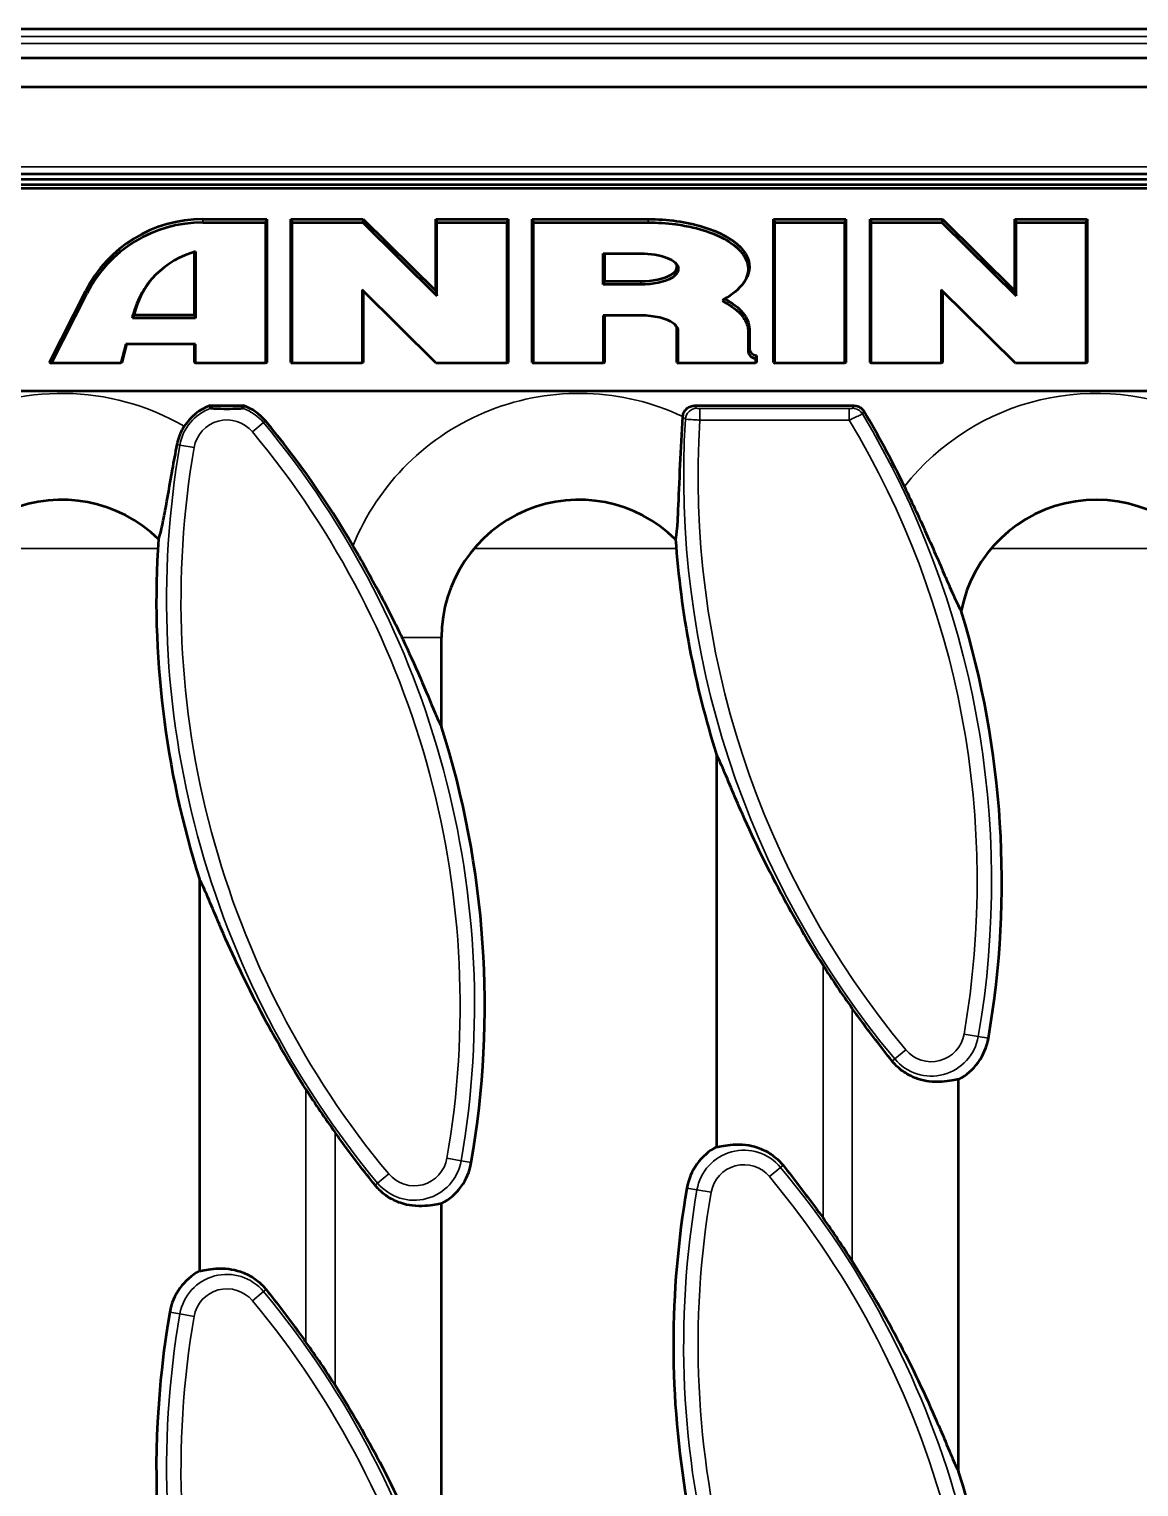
# Model space of a CAD drawing. Header units: millimetres. Extents: x 0 to 4362, y -130 to 2100.
# Drawn here: x 1953.1 to 2029.8, y 920 to 1020.6 of the extents above; entities that cross this region are included whole.
import ezdxf

# ---------------------------------------------------------------- set-up
doc = ezdxf.new("R2010")
doc.units = ezdxf.units.MM
doc.header["$LTSCALE"] = 5
doc.layers.add('Sichtbar (ISO)', color=7, linetype='Continuous', lineweight=50)
doc.layers.add('Sichtbar schmal (ISO)', color=7, linetype='Continuous', lineweight=35)

msp = doc.modelspace()

# ---------------------------------------------------------------- linework, layer by layer
at = {"layer": 'Sichtbar (ISO)'}
for p, q in [((2312.521, 1020.615), (1812.521, 1020.615)), ((2312.521, 1018.615), (1812.521, 1018.615)), ((2312.521, 1016.615), (1812.521, 1016.615)), ((1920.371, 1010.615), (2045.258, 1010.615)), ((2042.037, 1010.232), (1927.798, 1010.232)), ((2035.763, 1009.865), (1947.205, 1009.865)), ((2035.182, 1009.615), (1947.787, 1009.615)), ((1965.112, 1007.495), (1969.521, 1007.495)), ((1965.112, 1007.266), (1969.434, 1007.266)), ((1969.521, 1007.495), (1969.434, 1007.266)), ((1969.434, 1007.266), (1969.434, 997.54)), ((1969.521, 1007.495), (1969.521, 997.595)), ((1971.188, 1007.495), (1976.188, 1007.495)), ((1971.188, 1007.495), (1971.276, 1007.266)), ((1971.188, 997.595), (1971.188, 1007.495)), ((1971.276, 1007.266), (1976.152, 1007.266)), ((1971.276, 997.54), (1971.276, 1007.266)), ((1976.188, 1007.495), (1976.152, 1007.266)), ((1976.152, 1007.266), (1981.276, 1002.194)), ((1976.188, 1007.495), (1981.188, 1002.545)), ((1981.188, 1007.495), (1981.276, 1007.266)), ((1981.188, 1002.545), (1981.188, 1007.495)), ((1981.188, 1007.495), (1986.188, 1007.495)), ((1981.276, 1002.194), (1981.276, 1007.266)), ((1981.276, 1007.266), (1986.101, 1007.266)), ((1986.188, 1007.495), (1986.101, 1007.266)), ((1986.101, 1007.266), (1986.101, 997.54)), ((1986.188, 1007.495), (1986.188, 997.595)), ((1987.855, 1007.495), (1987.942, 1007.266)), ((1987.855, 997.595), (1987.855, 1007.495)), ((1987.855, 1007.495), (1995.855, 1007.495)), ((1987.942, 997.54), (1987.942, 1007.266)), ((1987.942, 1007.266), (1995.855, 1007.266)), ((2004.521, 1007.495), (2004.609, 1007.266)), ((2004.521, 997.595), (2004.521, 1007.495)), ((2004.521, 1007.495), (2009.521, 1007.495)), ((2004.609, 997.54), (2004.609, 1007.266)), ((2004.609, 1007.266), (2009.434, 1007.266)), ((2009.521, 1007.495), (2009.434, 1007.266)), ((2009.434, 1007.266), (2009.434, 997.54)), ((2009.521, 1007.495), (2009.521, 997.595)), ((2011.188, 1007.495), (2016.188, 1007.495)), ((2011.188, 1007.495), (2011.276, 1007.266)), ((2011.188, 997.595), (2011.188, 1007.495)), ((2011.276, 1007.266), (2016.152, 1007.266)), ((2011.276, 997.54), (2011.276, 1007.266)), ((2016.188, 1007.495), (2016.152, 1007.266)), ((2016.152, 1007.266), (2021.276, 1002.194)), ((2016.188, 1007.495), (2021.188, 1002.545)), ((2021.188, 1007.495), (2021.276, 1007.266)), ((2021.188, 1002.545), (2021.188, 1007.495)), ((2021.188, 1007.495), (2026.188, 1007.495)), ((2021.276, 1002.194), (2021.276, 1007.266)), ((2021.276, 1007.266), (2026.101, 1007.266)), ((2026.188, 1007.495), (2026.101, 1007.266)), ((2026.101, 1007.266), (2026.101, 997.54)), ((2026.188, 1007.495), (2026.188, 997.595)), ((1964.521, 1000.895), (1964.521, 1005.229)), ((1964.609, 1005.253), (1964.609, 1000.667)), ((1992.767, 1002.977), (1992.767, 1005.13)), ((1992.767, 1005.13), (1995.355, 1005.13)), ((1992.855, 1005.13), (1992.855, 1003.205)), ((1981.224, 997.54), (1976.101, 1002.612)), ((1976.101, 1002.612), (1976.101, 997.54)), ((1992.855, 1003.205), (1992.767, 1002.977)), ((1995.355, 1002.977), (1992.767, 1002.977)), ((1992.855, 1003.205), (1995.355, 1003.205)), ((2002.422, 1003.053), (2002.353, 1002.964)), ((2021.224, 997.54), (2016.101, 1002.612)), ((2016.101, 1002.612), (2016.101, 997.54)), ((1954.521, 997.595), (1957.021, 1002.545)), ((1954.663, 997.54), (1957.1, 1002.365)), ((1976.188, 1002.526), (1976.188, 997.595)), ((1981.188, 1002.545), (1981.276, 1002.194)), ((2016.188, 1002.526), (2016.188, 997.595)), ((2021.188, 1002.545), (2021.276, 1002.194)), ((1960.243, 1000.667), (1960.305, 1000.912)), ((1960.355, 1000.895), (1960.243, 1000.667)), ((1964.609, 1000.667), (1960.243, 1000.667)), ((1960.39, 1001.033), (1960.355, 1000.895)), ((1960.355, 1000.895), (1964.521, 1000.895)), ((1964.521, 1000.895), (1964.609, 1000.667)), ((1995.355, 1000.84), (1992.767, 1000.84)), ((1992.767, 1000.84), (1992.767, 997.54)), ((1992.855, 1000.84), (1992.855, 997.595)), ((1997.855, 997.595), (1997.855, 999.905)), ((1997.942, 997.54), (1997.942, 999.763)), ((2002.767, 999.763), (2002.767, 998.444)), ((2002.855, 999.905), (2002.855, 998.585)), ((1959.786, 998.86), (1959.453, 997.54)), ((1959.841, 998.86), (1959.521, 997.595)), ((1964.609, 998.86), (1959.786, 998.86)), ((1964.521, 997.595), (1964.521, 998.86)), ((1964.609, 997.54), (1964.609, 998.86)), ((1954.521, 997.595), (1954.663, 997.54)), ((1959.521, 997.595), (1959.453, 997.54)), ((1964.521, 997.595), (1964.609, 997.54)), ((1969.521, 997.595), (1969.434, 997.54)), ((1971.188, 997.595), (1971.276, 997.54)), ((1976.188, 997.595), (1976.101, 997.54)), ((1986.188, 997.595), (1986.101, 997.54)), ((1987.855, 997.595), (1987.942, 997.54)), ((1992.855, 997.595), (1992.767, 997.54)), ((1997.855, 997.595), (1997.942, 997.54)), ((2003.267, 997.868), (2003.267, 997.54)), ((2003.355, 997.595), (2003.267, 997.54)), ((2003.355, 998.09), (2003.355, 997.595)), ((2004.521, 997.595), (2004.609, 997.54)), ((2009.521, 997.595), (2009.434, 997.54)), ((2011.188, 997.595), (2011.276, 997.54)), ((2016.188, 997.595), (2016.101, 997.54)), ((2026.188, 997.595), (2026.101, 997.54)), ((1959.453, 997.54), (1954.663, 997.54)), ((1969.434, 997.54), (1964.609, 997.54)), ((1976.101, 997.54), (1971.276, 997.54)), ((1986.101, 997.54), (1981.224, 997.54)), ((1992.767, 997.54), (1987.942, 997.54)), ((2003.267, 997.54), (1997.942, 997.54)), ((2009.434, 997.54), (2004.609, 997.54)), ((2016.101, 997.54), (2011.276, 997.54)), ((2026.101, 997.54), (2021.224, 997.54)), ((2033.905, 995.615), (1947.692, 995.615)), ((1967.912, 994.615), (1965.618, 994.615)), ((2010.083, 994.615), (1999.062, 994.615)), ((1981.593, 972.444), (1981.593, 978.615)), ((2000.593, 970.501), (2000.593, 943.433)), ((1964.878, 961.929), (1964.878, 934.862)), ((2017.307, 921.015), (2017.307, 948.083)), ((1981.593, 916.316), (1981.593, 939.511))]:
    msp.add_line(p, q, dxfattribs=at)
for centre, radius, start, end in [((1966.765, 991.335), 3.475, 109.26739, 147.6971), ((1966.765, 991.335), 3.475, 39.81484, 70.73261), ((1921.01, 953.193), 63.043, 30.23646, 39.81484), ((2061.176, 989.752), 63.043, 176.25442, 176.26367), ((1956.724, 961.764), 63.043, 25.6284, 30.99447), ((1955.378, 978.615), 9.5, 45.53351, 180), ((1991.093, 978.615), 9.5, 45.44617, 180), ((2026.807, 978.615), 9.5, 28.40856, 168.88919), ((2025.461, 981.18), 63.568, 176.19859, 197.6286), ((2061.176, 989.752), 63.568, 183.9393, 197.6286), ((1956.724, 961.764), 63.568, 350.18516, 17.09069), ((1921.01, 953.193), 63.568, 350.18516, 17.6286), ((2061.176, 989.752), 63.043, 212.39092, 215.6676), ((2015.42, 951.61), 4, 298.14254, 350.18516), ((2025.461, 981.18), 63.043, 212.39092, 215.6676), ((2002.479, 939.906), 4, 118.14254, 170.18516), ((1979.706, 943.038), 4, 298.14254, 350.18516), ((2061.176, 929.752), 63.568, 170.18516, 189.83578), ((1956.724, 901.764), 63.043, 32.39092, 35.6676), ((1966.765, 931.335), 4, 118.14254, 170.18516), ((2025.461, 921.18), 63.568, 170.18516, 197.6286), ((1921.01, 893.193), 63.043, 32.39092, 35.6676), ((1956.724, 901.764), 63.568, 350.18516, 17.6286)]:
    msp.add_arc(centre, radius, start, end, dxfattribs=at)
for centre, major_axis, start_param, end_param in [((1965.112, 998.54), (9.045, 0), 1.5707963, 2.677945), ((1965.112, 998.399), (8.958, 0), 1.5707963, 2.677945), ((1966.188, 999.456), (-6.064, 0), 4.9758248, 6.0382066), ((1966.188, 999.598), (-5.977, 0), 5.6334795, 6.0382066), ((2001.116, 1001.876), (-0.0875, 0), 5.2094579, 7.3641721), ((2003.355, 998.585), (-0.5, 0), 0, 1.5707963), ((2003.355, 998.444), (-0.587, 0), 0, 1.4213206)]:
    msp.add_ellipse(centre, major_axis=major_axis, ratio=0.9899495, start_param=start_param, end_param=end_param, dxfattribs=at)
for points, knots in [([(1995.855, 1007.495), (1997.191, 1007.494), (1999.862, 1007.124), (2002.589, 1005.632), (2003.044, 1004.099), (2002.587, 1003.266), (2002.421, 1003.053)], [-1.5707963, -1.5707963, -1.5707963, -1.5707963, -0.9979986, -0.425201, 0.1475967, 0.3534138, 0.3534138, 0.3534138, 0.3534138]), ([(1995.855, 1007.266), (1996.499, 1007.266), (1997.143, 1007.223), (1998.172, 1007.085), (1998.57, 1007.012), (2000.269, 1006.616), (2001.363, 1006.101), (2002.235, 1005.301), (2002.404, 1005.097), (2002.647, 1004.683), (2002.72, 1004.471), (2002.779, 1004.058), (2002.768, 1003.857), (2002.659, 1003.457), (2002.562, 1003.258), (2002.14, 1002.661), (2001.68, 1002.278), (2001.074, 1001.953)], [-1.5707963, -1.5707963, -1.5707963, -1.5707963, -1.2929744, -1.2929744, -1.1094559, -1.1094559, -0.4738838, -0.4738838, -0.2700097, -0.2700097, -0.0661356, -0.0661356, 0.1273485, 0.1273485, 0.3208326, 0.3208326, 0.7203944, 0.7203944, 0.7203944, 0.7203944]), ([(1995.355, 1005.13), (1996.018, 1005.13), (1997.006, 1004.968), (1997.782, 1004.514), (1997.942, 1004.211), (1997.942, 1003.816), (1997.765, 1003.599), (1997, 1003.146), (1996.184, 1002.977), (1995.355, 1002.977)], [-1.5707963, -1.5707963, -1.5707963, -1.5707963, -0.7853982, -0.3926991, 0, 0, 0.5890486, 0.5890486, 1.5707963, 1.5707963, 1.5707963, 1.5707963]), ([(1995.355, 1003.205), (1996.173, 1003.205), (1996.979, 1003.375), (1997.706, 1003.806), (1997.855, 1004), (1997.855, 1004.279), (1997.827, 1004.363), (1997.774, 1004.444)], [-1.5707963, -1.5707963, -1.5707963, -1.5707963, -0.5890486, -0.5890486, 0, 0, 0.2550565, 0.2550565, 0.2550565, 0.2550565]), ([(2001.074, 1001.8), (2001.207, 1001.73), (2001.333, 1001.657), (2001.53, 1001.533), (2001.605, 1001.483), (2001.924, 1001.255), (2002.132, 1001.068), (2002.403, 1000.753), (2002.492, 1000.627), (2002.629, 1000.381), (2002.68, 1000.26), (2002.749, 1000.014), (2002.767, 999.889), (2002.767, 999.763)], [-0.6949133, -0.6949133, -0.6949133, -0.6949133, -0.6106505, -0.6106505, -0.55498972, -0.55498972, -0.36222206, -0.36222206, -0.23855288, -0.23855288, -0.12118626, -0.12118626, 0, 0, 0, 0]), ([(2001.155, 1001.997), (2001.692, 1001.708), (2002.553, 1001.042), (2002.855, 1000.287), (2002.855, 999.905)], [-0.6866761, -0.6866761, -0.6866761, -0.6866761, -0.34745665, 0, 0, 0, 0]), ([(1997.942, 999.763), (1997.942, 999.841), (1997.922, 999.917), (1997.863, 1000.037), (1997.832, 1000.082), (1997.669, 1000.279), (1997.47, 1000.411), (1997.051, 1000.589), (1996.863, 1000.648), (1996.465, 1000.742), (1996.256, 1000.777), (1995.817, 1000.827), (1995.586, 1000.84), (1995.355, 1000.84)], [-3.1415927, -3.1415927, -3.1415927, -3.1415927, -2.9511233, -2.9511233, -2.8253065, -2.8253065, -2.3895705, -2.3895705, -2.1100262, -2.1100262, -1.8447282, -1.8447282, -1.5707963, -1.5707963, -1.5707963, -1.5707963]), ([(1998.267, 993.87), (1998.274, 993.974), (1998.301, 994.076), (1998.393, 994.263), (1998.456, 994.346), (1998.606, 994.479), (1998.689, 994.529), (1998.87, 994.598), (1998.966, 994.615), (1999.062, 994.615)], [0, 0, 0, 0, 0.03130361, 0.03130361, 0.06240481, 0.06240481, 0.09137168, 0.09137168, 0.12038471, 0.12038471, 0.12038471, 0.12038471]), ([(2010.083, 994.615), (2010.187, 994.615), (2010.29, 994.595), (2010.464, 994.523), (2010.538, 994.478), (2010.667, 994.367), (2010.722, 994.302), (2010.766, 994.229)], [0, 0, 0, 0, 0.031191037, 0.031191037, 0.056734329, 0.056734329, 0.082292302, 0.082292302, 0.082292302, 0.082292302]), ([(1967.88, 994.433), (1967.88, 994.429), (1967.87, 994.425), (1967.835, 994.417), (1967.801, 994.413), (1967.715, 994.405), (1967.64, 994.4), (1967.34, 994.386), (1967.028, 994.382), (1966.765, 994.382), (1966.502, 994.382), (1966.19, 994.386), (1965.89, 994.4), (1965.815, 994.405), (1965.729, 994.413), (1965.695, 994.417), (1965.661, 994.425), (1965.651, 994.429), (1965.65, 994.433)], [-0.12925956, -0.12925956, -0.12925956, -0.12925956, -0.11697273, -0.11697273, -0.10190566, -0.10190566, -0.07884272, -0.07884272, 0, 0, 0, 0.07884272, 0.07884272, 0.10190566, 0.10190566, 0.11697273, 0.11697273, 0.12925956, 0.12925956, 0.12925956, 0.12925956]), ([(1997.758, 985.385), (1997.806, 985.525), (1997.841, 985.794), (1997.901, 986.504), (1997.925, 986.947), (1997.987, 988.284), (1998.026, 989.348), (1998.132, 991.608), (1998.193, 992.73), (1998.267, 993.86)], [-1.1757899, -1.1757899, -1.1757899, -1.1757899, -0.9527386, -0.9527386, -0.7281448, -0.7281448, -0.3397547, -0.3397547, 0, 0, 0, 0]), ([(1963.331, 991.929), (1963.367, 992.12), (1963.418, 992.309), (1963.574, 992.738), (1963.689, 992.972), (1963.828, 993.192)], [-0.13749433, -0.13749433, -0.13749433, -0.13749433, -0.0781715, -0.0781715, 0, 0, 0, 0]), ([(1962.033, 985.395), (1962.101, 985.523), (1962.175, 985.773), (1962.333, 986.459), (1962.418, 986.894), (1962.658, 988.193), (1962.826, 989.165), (1963.115, 990.768), (1963.22, 991.343), (1963.331, 991.929)], [-1.08731074, -1.08731074, -1.08731074, -1.08731074, -0.87788924, -0.87788924, -0.66845422, -0.66845422, -0.32485193, -0.32485193, -0.14289778, -0.14289778, -0.14289778, -0.14289778]), ([(2013.565, 989.032), (2014.127, 987.86), (2014.668, 986.692), (2015.684, 984.43), (2016.125, 983.41), (2016.753, 981.963), (2016.993, 981.412), (2017.299, 980.765), (2017.406, 980.559), (2017.485, 980.446)], [-1.006934, -1.006934, -1.006934, -1.006934, -0.7077616, -0.7077616, -0.3937646, -0.3937646, -0.1524802, -0.1524802, 0, 0, 0, 0]), ([(1975.476, 984.939), (1976.197, 983.703), (1976.85, 982.528), (1977.941, 980.474), (1978.425, 979.513), (1978.851, 978.615)], [-0.63236248, -0.63236248, -0.63236248, -0.63236248, -0.31426587, -0.31426587, 0, 0, 0, 0]), ([(1978.851, 978.615), (1978.872, 978.572), (1978.892, 978.529), (1979.313, 977.638), (1979.729, 976.716), (1980.496, 974.949), (1980.847, 974.103), (1981.263, 973.133), (1981.394, 972.835), (1981.533, 972.553), (1981.565, 972.493), (1981.593, 972.444)], [1.10265107, 1.10265107, 1.10265107, 1.10265107, 1.11771854, 1.11771854, 1.4148714, 1.4148714, 1.71202425, 1.71202425, 1.84425797, 1.84425797, 1.88761898, 1.88761898, 1.88761898, 1.88761898]), ([(2007.941, 955.98), (2006.952, 957.54), (2005.962, 959.227), (2003.982, 962.923), (2003.027, 964.936), (2001.76, 967.822), (2001.229, 969.12), (2000.781, 970.127), (2000.692, 970.32), (2000.611, 970.469), (2000.602, 970.485), (2000.593, 970.501)], [5.0571531, 5.0571531, 5.0571531, 5.0571531, 5.5983494, 5.5983494, 6.239433, 6.239433, 6.6427143, 6.6427143, 6.7428645, 6.7428645, 6.7559465, 6.7559465, 6.7559465, 6.7559465]), ([(1972.227, 947.409), (1971.237, 948.969), (1970.247, 950.656), (1968.268, 954.351), (1967.313, 956.365), (1966.045, 959.251), (1965.515, 960.548), (1965.067, 961.555), (1964.977, 961.748), (1964.896, 961.898), (1964.887, 961.914), (1964.878, 961.929)], [5.0571531, 5.0571531, 5.0571531, 5.0571531, 5.5983494, 5.5983494, 6.239433, 6.239433, 6.6427143, 6.6427143, 6.7428645, 6.7428645, 6.7559465, 6.7559465, 6.7559465, 6.7559465]), ([(2012.716, 949.355), (2011.95, 950.316), (2011.183, 951.316), (2010.31, 952.505), (2010.135, 952.747), (2009.959, 952.992)], [1.09829535, 1.09829535, 1.09829535, 1.09829535, 1.45268918, 1.45268918, 1.54121651, 1.54121651, 1.54121651, 1.54121651]), ([(2017.307, 948.083), (2017.202, 948.078), (2017.041, 948.045), (2016.452, 947.941), (2015.906, 947.865), (2015.04, 947.974), (2014.76, 948.031), (2014.187, 948.227), (2013.894, 948.366), (2013.402, 948.679), (2013.161, 948.87), (2012.865, 949.178), (2012.788, 949.265), (2012.716, 949.355)], [2.82851537, 2.82851537, 2.82851537, 2.82851537, 2.9796104, 2.9796104, 3.24690309, 3.24690309, 3.34987153, 3.34987153, 3.45283997, 3.45283997, 3.54324006, 3.54324006, 3.57659228, 3.57659228, 3.57659228, 3.57659228]), ([(1977.002, 940.784), (1976.235, 941.744), (1975.469, 942.744), (1974.596, 943.934), (1974.421, 944.176), (1974.244, 944.421)], [1.09829535, 1.09829535, 1.09829535, 1.09829535, 1.45268918, 1.45268918, 1.54121651, 1.54121651, 1.54121651, 1.54121651]), ([(2000.593, 943.433), (2000.697, 943.438), (2000.858, 943.471), (2001.448, 943.575), (2001.994, 943.651), (2002.86, 943.542), (2003.139, 943.485), (2003.713, 943.289), (2004.006, 943.15), (2004.497, 942.837), (2004.739, 942.646), (2005.035, 942.338), (2005.112, 942.251), (2005.184, 942.161)], [2.82851537, 2.82851537, 2.82851537, 2.82851537, 2.9796104, 2.9796104, 3.24690309, 3.24690309, 3.34987153, 3.34987153, 3.45283997, 3.45283997, 3.54324006, 3.54324006, 3.57659228, 3.57659228, 3.57659228, 3.57659228]), ([(2005.184, 942.161), (2005.95, 941.2), (2006.717, 940.2), (2007.589, 939.011), (2007.765, 938.769), (2007.941, 938.523)], [1.09829535, 1.09829535, 1.09829535, 1.09829535, 1.45268918, 1.45268918, 1.54121651, 1.54121651, 1.54121651, 1.54121651]), ([(1981.593, 939.511), (1981.488, 939.506), (1981.327, 939.473), (1980.737, 939.369), (1980.192, 939.293), (1979.326, 939.403), (1979.046, 939.46), (1978.473, 939.655), (1978.179, 939.794), (1977.688, 940.108), (1977.447, 940.299), (1977.15, 940.606), (1977.074, 940.693), (1977.002, 940.784)], [2.82851537, 2.82851537, 2.82851537, 2.82851537, 2.9796104, 2.9796104, 3.24690309, 3.24690309, 3.34987153, 3.34987153, 3.45283997, 3.45283997, 3.54324006, 3.54324006, 3.57659228, 3.57659228, 3.57659228, 3.57659228]), ([(2009.959, 935.536), (2010.948, 933.976), (2011.938, 932.288), (2013.918, 928.593), (2014.873, 926.58), (2016.14, 923.693), (2016.671, 922.396), (2017.118, 921.389), (2017.208, 921.196), (2017.289, 921.047), (2017.298, 921.031), (2017.307, 921.015)], [5.0571531, 5.0571531, 5.0571531, 5.0571531, 5.5983494, 5.5983494, 6.239433, 6.239433, 6.6427143, 6.6427143, 6.7428645, 6.7428645, 6.7559465, 6.7559465, 6.7559465, 6.7559465]), ([(1964.878, 934.862), (1964.983, 934.867), (1965.144, 934.9), (1965.734, 935.004), (1966.279, 935.08), (1967.146, 934.971), (1967.425, 934.913), (1967.999, 934.718), (1968.292, 934.579), (1968.783, 934.265), (1969.025, 934.075), (1969.321, 933.767), (1969.398, 933.68), (1969.47, 933.589)], [2.82851537, 2.82851537, 2.82851537, 2.82851537, 2.9796104, 2.9796104, 3.24690309, 3.24690309, 3.34987153, 3.34987153, 3.45283997, 3.45283997, 3.54324006, 3.54324006, 3.57659228, 3.57659228, 3.57659228, 3.57659228]), ([(1969.47, 933.589), (1970.236, 932.629), (1971.002, 931.629), (1971.875, 930.439), (1972.051, 930.198), (1972.227, 929.952)], [1.09829535, 1.09829535, 1.09829535, 1.09829535, 1.45268918, 1.45268918, 1.54121651, 1.54121651, 1.54121651, 1.54121651]), ([(1974.244, 926.965), (1975.234, 925.405), (1976.224, 923.717), (1978.204, 920.022), (1979.158, 918.008), (1980.249, 915.524), (1980.582, 914.739), (1980.872, 914.052)], [5.0571531, 5.0571531, 5.0571531, 5.0571531, 5.5983494, 5.5983494, 6.239433, 6.239433, 6.4973987, 6.4973987, 6.4973987, 6.4973987])]:
    msp.add_open_spline(points, degree=3, knots=knots, dxfattribs=at)
for points, degree in [([(1997.855, 999.905), (1997.855, 999.989), (1997.827, 1000.073), (1997.773, 1000.155)], 3), ([(2003.355, 998.09), (2003.314, 997.985), (2003.267, 997.868)], 2), ([(1965.65, 994.433), (1965.634, 994.523), (1965.618, 994.615)], 2), ([(1967.912, 994.615), (1967.896, 994.523), (1967.88, 994.433)], 2)]:
    msp.add_open_spline(points, degree=degree, dxfattribs=at)
at = {"layer": 'Sichtbar schmal (ISO)'}
for p, q in [((1812.521, 1020.115), (2312.521, 1020.115)), ((2312.521, 1019.615), (1812.521, 1019.615)), ((1812.521, 1018.589), (2312.521, 1018.589)), ((2312.521, 1011.115), (1812.521, 1011.115)), ((1965.112, 1007.495), (1965.112, 1007.266)), ((1995.855, 1007.495), (1995.855, 1007.266)), ((1995.355, 1003.205), (1995.355, 1002.977)), ((1957.021, 1002.545), (1957.1, 1002.365)), ((2001.107, 1001.97), (2001.074, 1001.8)), ((1960.39, 1001.033), (1960.305, 1000.912)), ((1997.855, 999.905), (1997.942, 999.763)), ((2002.855, 999.905), (2002.767, 999.763)), ((2002.855, 998.585), (2002.767, 998.444)), ((1969.434, 993.56), (1969.294, 993.443)), ((1999.432, 993.62), (1999.432, 994.417)), ((2009.757, 994.417), (1999.432, 994.417)), ((1999.432, 993.62), (2009.757, 993.62)), ((2009.757, 993.62), (2009.757, 994.417)), ((1969.294, 993.443), (1968.529, 992.805)), ((1963.331, 991.929), (1963.521, 991.896)), ((1963.521, 991.896), (1964.503, 991.726)), ((1961.993, 984.748), (1948.123, 984.748)), ((1997.805, 984.748), (1983.837, 984.748)), ((2034.063, 984.748), (2019.551, 984.748)), ((1981.593, 978.615), (1978.851, 978.615)), ((2007.941, 938.523), (2007.941, 955.98)), ((2009.959, 952.992), (2009.959, 935.536)), ((2017.683, 951.218), (2018.665, 951.049)), ((2019.362, 950.928), (2018.665, 951.049)), ((2012.716, 949.355), (2012.891, 949.502)), ((2013.657, 950.14), (2012.891, 949.502)), ((1972.227, 929.952), (1972.227, 947.409)), ((1974.244, 944.421), (1974.244, 926.965)), ((1981.969, 942.647), (1982.95, 942.477)), ((1983.648, 942.357), (1982.95, 942.477)), ((1977.942, 941.568), (1977.177, 940.93)), ((2005.008, 942.014), (2004.243, 941.376)), ((2005.184, 942.161), (2005.008, 942.014)), ((1977.002, 940.784), (1977.177, 940.93)), ((1998.538, 940.588), (1999.235, 940.467)), ((1999.235, 940.467), (2000.217, 940.298)), ((1969.294, 933.443), (1968.529, 932.805)), ((1969.47, 933.589), (1969.294, 933.443)), ((1962.824, 932.017), (1963.521, 931.896)), ((1963.521, 931.896), (1964.503, 931.726))]:
    msp.add_line(p, q, dxfattribs=at)
for centre, radius, start, end in [((1955.378, 978.615), 16.848, 59.90106, 118.65509), ((1991.093, 978.615), 16.848, 64.79994, 157.95346), ((2026.807, 978.615), 16.848, 64.70584, 141.8086), ((1966.765, 991.335), 3.292, 109.7997, 170.18516), ((1966.765, 991.335), 2.296, 39.81484, 170.18516), ((1966.765, 991.335), 3.292, 39.81484, 70.2003), ((2061.176, 989.752), 62.861, 176.4123, 219.81484), ((2061.176, 989.752), 61.864, 176.41556, 219.81484), ((1956.724, 961.764), 61.864, 350.18516, 30.99237), ((1956.724, 961.764), 62.861, 350.18516, 30.89913), ((1921.01, 953.193), 61.864, 350.18516, 39.81484), ((1921.01, 953.193), 62.861, 350.18516, 39.81484), ((2025.461, 981.18), 62.861, 170.18516, 219.81484), ((2025.461, 981.18), 61.864, 170.18516, 219.81484), ((2015.42, 951.61), 3.292, 219.81484, 350.18516), ((2015.42, 951.61), 2.296, 219.81484, 350.18516), ((2002.479, 939.906), 3.292, 39.81484, 170.18516), ((1979.706, 943.038), 3.292, 219.81484, 350.18516), ((1979.706, 943.038), 2.296, 219.81484, 350.18516), ((2002.479, 939.906), 2.296, 39.81484, 170.18516), ((1956.724, 901.764), 61.864, 350.18516, 39.81484), ((1956.724, 901.764), 62.861, 350.18516, 39.81484), ((2061.176, 929.752), 62.861, 170.18516, 219.81484), ((2061.176, 929.752), 61.864, 170.18516, 219.81484), ((1966.765, 931.335), 3.292, 39.81484, 170.18516), ((1966.765, 931.335), 2.296, 39.81484, 170.18516), ((1921.01, 893.193), 62.861, 350.18516, 39.81484), ((1921.01, 893.193), 61.864, 350.18516, 39.81484), ((2025.461, 921.18), 62.861, 170.18516, 219.81484), ((2025.461, 921.18), 61.864, 170.18516, 219.81484)]:
    msp.add_arc(centre, radius, start, end, dxfattribs=at)
for centre, major_axis, ratio, start_param, end_param in [((1999.234, 993.636), (-0.583, -0.548), 0.9928734, 3.9618676, 5.4629104), ((2009.979, 993.636), (0.696, -0.395), 0.9949808, 1.0572, 2.0843926)]:
    msp.add_ellipse(centre, major_axis=major_axis, ratio=ratio, start_param=start_param, end_param=end_param, dxfattribs=at)
for points, knots in [([(1999.234, 994.433), (1999.203, 994.465), (1999.173, 994.497), (1999.116, 994.558), (1999.089, 994.587), (1999.062, 994.615)], [0, 0, 0, 0, 0.11193846, 0.11193846, 0.21021175, 0.21021175, 0.21021175, 0.21021175]), ([(2010.083, 994.615), (2010.074, 994.6), (2010.066, 994.585), (2010.031, 994.525), (2010.005, 994.479), (2009.979, 994.433)], [0.68344893, 0.68344893, 0.68344893, 0.68344893, 0.73467088, 0.73467088, 0.89321688, 0.89321688, 0.89321688, 0.89321688]), ([(1998.267, 993.87), (1998.294, 993.841), (1998.32, 993.813), (1998.378, 993.751), (1998.408, 993.718), (1998.438, 993.685)], [-0.21021175, -0.21021175, -0.21021175, -0.21021175, -0.11193846, -0.11193846, 0, 0, 0, 0]), ([(1998.438, 993.685), (1998.453, 993.682), (1998.515, 993.675), (1998.707, 993.661), (1998.829, 993.653), (1999.057, 993.64), (1999.151, 993.634), (1999.309, 993.626), (1999.371, 993.623), (1999.432, 993.62)], [-0.02952819, -0.02952819, -0.02952819, -0.02952819, -0.019045683, -0.019045683, -0.009596662, -0.009596662, -0.003691024, -0.003691024, 0, 0, 0, 0]), ([(1999.432, 994.417), (1999.42, 994.417), (1999.408, 994.417), (1999.376, 994.417), (1999.357, 994.418), (1999.311, 994.42), (1999.287, 994.422), (1999.249, 994.426), (1999.237, 994.429), (1999.234, 994.433)], [0, 0, 0, 0, 0.003691024, 0.003691024, 0.009596662, 0.009596662, 0.019045683, 0.019045683, 0.02952819, 0.02952819, 0.02952819, 0.02952819]), ([(2009.979, 994.433), (2009.979, 994.431), (2009.976, 994.43), (2009.967, 994.427), (2009.957, 994.426), (2009.924, 994.422), (2009.897, 994.42), (2009.832, 994.417), (2009.794, 994.417), (2009.757, 994.417)], [0, 0, 0, 0, 0.003955025, 0.003955025, 0.010283065, 0.010283065, 0.02040793, 0.02040793, 0.031640201, 0.031640201, 0.031640201, 0.031640201]), ([(2009.757, 993.62), (2009.904, 993.686), (2010.055, 993.754), (2010.315, 993.874), (2010.427, 993.926), (2010.564, 993.992), (2010.605, 994.012), (2010.648, 994.035), (2010.658, 994.041), (2010.663, 994.045)], [-0.031640201, -0.031640201, -0.031640201, -0.031640201, -0.02040793, -0.02040793, -0.010283065, -0.010283065, -0.003955025, -0.003955025, 0, 0, 0, 0]), ([(2010.663, 994.045), (2010.689, 994.091), (2010.715, 994.137), (2010.749, 994.199), (2010.757, 994.214), (2010.766, 994.229)], [-0.89321688, -0.89321688, -0.89321688, -0.89321688, -0.73467088, -0.73467088, -0.68344893, -0.68344893, -0.68344893, -0.68344893])]:
    msp.add_open_spline(points, degree=3, knots=knots, dxfattribs=at)

doc.saveas('drawing.dxf')
